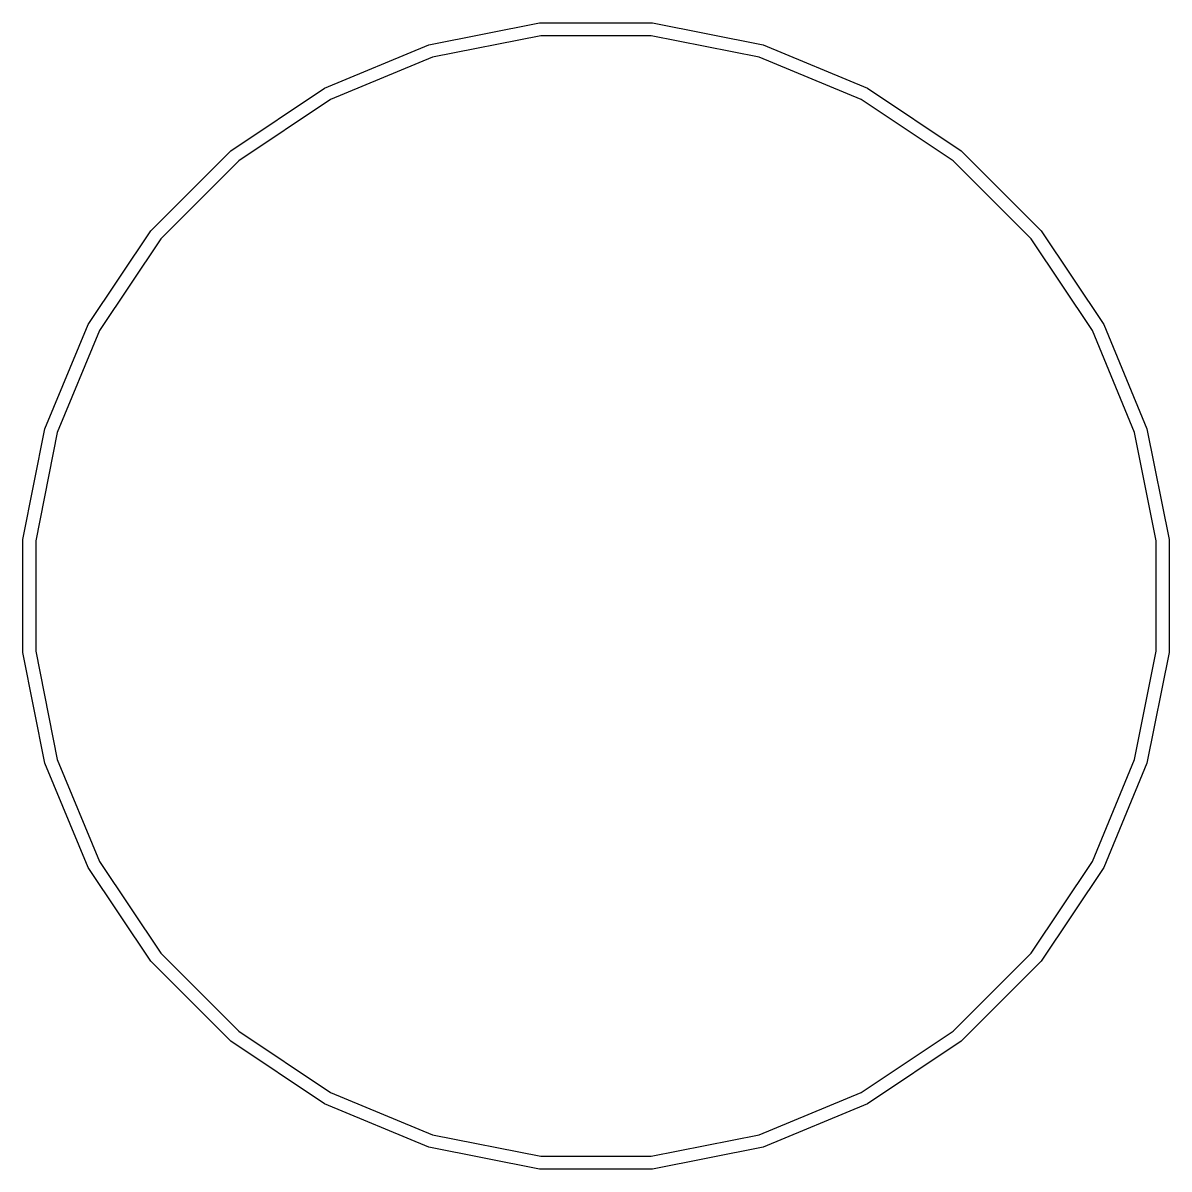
# Model space of a CAD drawing. Extents: x 77 to 259, y -226 to -51.
# Drawn here: x 102.44 to 108.7, y -139.66 to -133.4 of the extents above; entities that cross this region are included whole.
import ezdxf

# ---------------------------------------------------------------- set-up
doc = ezdxf.new("R2010")
doc.units = 0
doc.layers.add('BLACK', color=7, linetype='CONTINUOUS')

msp = doc.modelspace()

# ---------------------------------------------------------------- linework, layer by layer
at = {"layer": 'BLACK', "linetype": 'CONTINUOUS'}
for p, q in [((104.656, -133.515), (105.26, -133.395)), ((105.26, -133.395), (105.877, -133.395)), ((105.877, -133.395), (106.482, -133.515)), ((104.086, -133.751), (104.656, -133.515)), ((105.267, -133.465), (104.676, -133.582)), ((105.87, -133.465), (105.267, -133.465)), ((106.461, -133.582), (105.87, -133.465)), ((106.482, -133.515), (107.051, -133.751)), ((104.676, -133.582), (104.119, -133.813)), ((107.018, -133.813), (106.461, -133.582)), ((103.574, -134.094), (104.086, -133.751)), ((107.051, -133.751), (107.564, -134.094)), ((104.119, -133.813), (103.618, -134.148)), ((107.52, -134.148), (107.018, -133.813)), ((103.138, -134.53), (103.574, -134.094)), ((103.618, -134.148), (103.192, -134.574)), ((107.946, -134.574), (107.52, -134.148)), ((107.564, -134.094), (108, -134.53)), ((102.795, -135.042), (103.138, -134.53)), ((103.192, -134.574), (102.857, -135.075)), ((108.281, -135.075), (107.946, -134.574)), ((108, -134.53), (108.342, -135.042)), ((102.559, -135.612), (102.795, -135.042)), ((102.857, -135.075), (102.626, -135.632)), ((108.511, -135.632), (108.281, -135.075)), ((108.342, -135.042), (108.578, -135.612)), ((102.439, -136.217), (102.559, -135.612)), ((102.626, -135.632), (102.509, -136.224)), ((108.629, -136.224), (108.511, -135.632)), ((108.578, -135.612), (108.699, -136.217)), ((102.439, -136.833), (102.439, -136.217)), ((108.699, -136.217), (108.699, -136.833)), ((102.509, -136.224), (102.509, -136.826)), ((108.629, -136.826), (108.629, -136.224)), ((102.559, -137.438), (102.439, -136.833)), ((102.509, -136.826), (102.626, -137.418)), ((108.511, -137.418), (108.629, -136.826)), ((108.699, -136.833), (108.578, -137.438)), ((102.795, -138.008), (102.559, -137.438)), ((102.626, -137.418), (102.857, -137.975)), ((108.281, -137.975), (108.511, -137.418)), ((108.578, -137.438), (108.342, -138.008)), ((103.138, -138.52), (102.795, -138.008)), ((102.857, -137.975), (103.192, -138.476)), ((107.946, -138.476), (108.281, -137.975)), ((108.342, -138.008), (108, -138.52)), ((103.574, -138.956), (103.138, -138.52)), ((103.192, -138.476), (103.618, -138.902)), ((107.52, -138.902), (107.946, -138.476)), ((108, -138.52), (107.564, -138.956)), ((103.618, -138.902), (104.119, -139.237)), ((107.018, -139.237), (107.52, -138.902)), ((104.086, -139.299), (103.574, -138.956)), ((107.564, -138.956), (107.051, -139.299)), ((104.119, -139.237), (104.676, -139.468)), ((106.461, -139.468), (107.018, -139.237)), ((104.656, -139.535), (104.086, -139.299)), ((107.051, -139.299), (106.482, -139.535)), ((104.676, -139.468), (105.267, -139.585)), ((105.87, -139.585), (106.461, -139.468)), ((105.26, -139.655), (104.656, -139.535)), ((106.482, -139.535), (105.877, -139.655)), ((105.267, -139.585), (105.87, -139.585)), ((105.877, -139.655), (105.26, -139.655))]:
    msp.add_line(p, q, dxfattribs=at)

doc.saveas('drawing.dxf')
